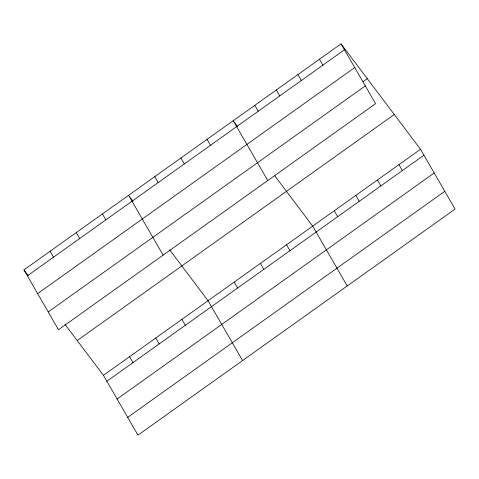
<?xml version="1.0" encoding="UTF-8"?>
<svg xmlns="http://www.w3.org/2000/svg" width="479" height="479" viewBox="0 0 479 479"><rect width="100%" height="100%" fill="white"/><g stroke="black" fill="none" stroke-linecap="round" stroke-linejoin="round"><path stroke-width="0.72" d="M341.042 43.852L375.584 103.674L58.492 329.72L23.95 269.899L341.042 43.852L420.508 149.28L455.05 209.101L137.958 435.148L103.416 375.326L65.036 324.403M27.369 275.82L344.461 49.774M37.637 293.609L354.729 67.563M363.076 81.634L367.267 78.64M48.217 311.937L365.315 85.885M77.191 340.533L394.289 114.487M103.416 375.326L420.508 149.28M106.835 381.248L423.927 155.202M117.104 399.037L434.202 172.985M127.689 417.359L444.781 191.313M237.602 126.504L233.231 120.708L267.773 180.529M274.766 175.811L312.697 226.136L347.239 285.957M132.964 201.102L128.594 195.3L163.129 255.127M169.674 249.81L208.06 300.728L242.596 360.555M23.95 269.899L28.321 275.694M398.947 164.65L402.366 170.572M319.481 59.222L322.9 65.144M377.386 180.02L380.805 185.942M297.92 74.592L301.339 80.514M355.825 195.39L359.244 201.312M276.359 89.962L279.772 95.884M334.264 210.76L337.677 216.682M254.792 105.338L258.211 111.26M286.538 244.781L289.957 250.703M207.072 139.353L210.491 145.275M260.378 263.432L263.797 269.354M180.912 158.004L184.331 163.926M234.219 282.083L237.638 288.005M154.753 176.655L158.172 182.577M181.9 319.379L185.319 325.301M102.428 213.951L105.847 219.873M155.735 338.03L159.154 343.946M76.269 232.602L79.688 238.524M129.575 356.675L132.994 362.597M50.109 251.247L53.528 257.169"/></g></svg>
